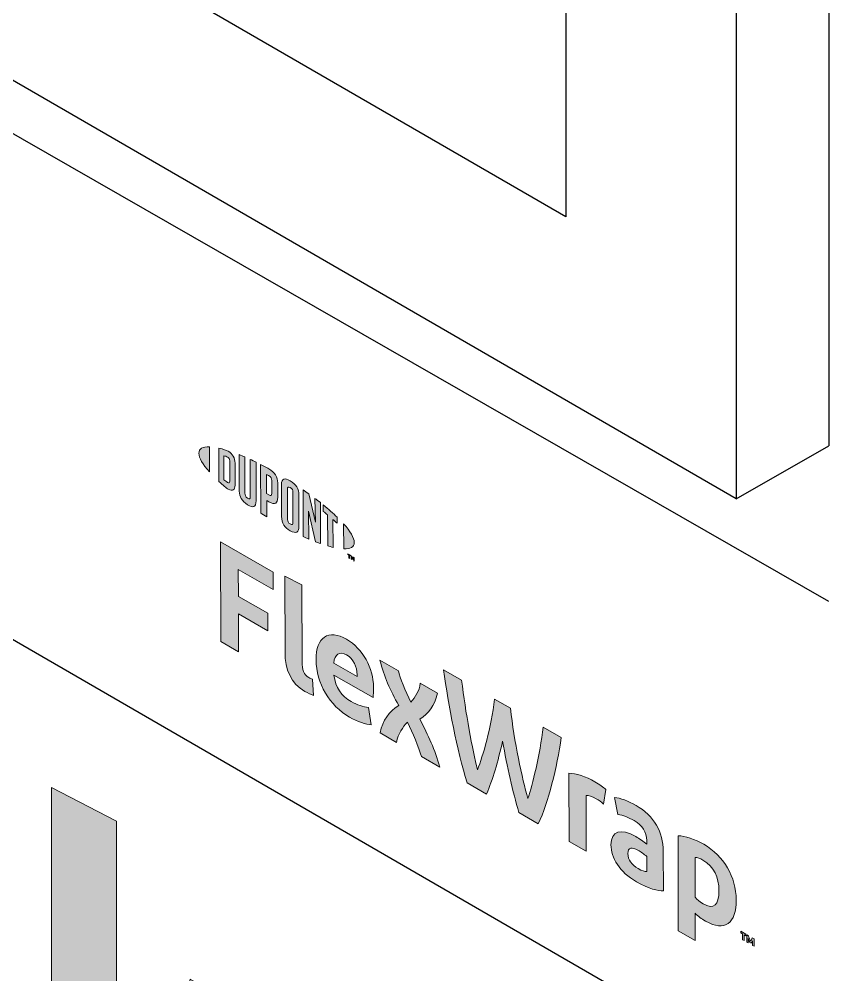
# Model space of a CAD drawing. Extents: x -1140 to 5605, y -816 to 2382.
# Drawn here: x 4389.55 to 4423.16, y 52.85 to 92.54 of the extents above; entities that cross this region are included whole.
import ezdxf

# ---------------------------------------------------------------- set-up
doc = ezdxf.new("R2010")
doc.units = 0
doc.header["$MEASUREMENT"] = 0
doc.linetypes.add('AI-Linetype-30', pattern=[86.381111, 43.190556, -8.638111, 8.638111, -8.638111, 8.638111, -8.638111])
for name, color, linetype, lineweight in [('.ATI-HATCH', 7, 'Continuous', 0), ('G-ANNO-TTLB', 7, 'Continuous', 0), ('TYVEK', 7, 'Continuous', 0), ('wall scratch', 7, 'Continuous', 0), ('X-REF - TRACED', 7, 'Continuous', 0)]:
    doc.layers.add(name, color=color, linetype=linetype, lineweight=lineweight)

# ---------------------------------------------------------------- blocks, each defined once
blk = doc.blocks.new('Block_19')
at = {"layer": '.ATI-HATCH', "true_color": 0x000000, "transparency": 33554687}
h = blk.add_hatch(color=18, dxfattribs=at)
h.dxf.hatch_style = 2
edge = h.paths.add_edge_path()
edge.add_spline(control_points=[(4397.922, 66.692), (4397.922, 66.692), (4397.912, 70.833), (4397.912, 70.833), (4397.912, 70.833), (4400.097, 69.578), (4400.097, 69.578), (4400.097, 69.578), (4400.099, 68.857), (4400.099, 68.857), (4400.099, 68.857), (4398.647, 69.69), (4398.647, 69.69), (4398.647, 69.69), (4398.65, 68.566), (4398.65, 68.566), (4398.65, 68.566), (4399.871, 67.865), (4399.871, 67.865), (4399.871, 67.865), (4399.873, 67.144), (4399.873, 67.144), (4399.873, 67.144), (4398.652, 67.845), (4398.652, 67.845), (4398.652, 67.845), (4398.656, 66.271), (4398.656, 66.271), (4398.656, 66.271), (4397.922, 66.692), (4397.922, 66.692)], knot_values=[0, 0, 0, 0, 1, 1, 1, 2, 2, 2, 3, 3, 3, 4, 4, 4, 5, 5, 5, 6, 6, 6, 7, 7, 7, 8, 8, 8, 9, 9, 9, 10, 10, 10, 10], degree=3, periodic=0)
h = blk.add_hatch(color=18, dxfattribs=at)
h.dxf.hatch_style = 2
edge = h.paths.add_edge_path()
edge.add_spline(control_points=[(4401.295, 65.849), (4401.296, 65.529), (4401.368, 65.316), (4401.573, 65.199), (4401.625, 65.169), (4401.676, 65.146), (4401.722, 65.131), (4401.722, 65.131), (4401.775, 64.457), (4401.775, 64.457), (4401.677, 64.489), (4401.518, 64.557), (4401.416, 64.615), (4400.826, 64.954), (4400.589, 65.533), (4400.587, 66.243), (4400.587, 66.243), (4400.579, 69.402), (4400.579, 69.402), (4400.579, 69.402), (4401.287, 69.043), (4401.287, 69.043), (4401.287, 69.043), (4401.295, 65.849), (4401.295, 65.849)], knot_values=[0, 0, 0, 0, 1, 1, 1, 2, 2, 2, 3, 3, 3, 4, 4, 4, 5, 5, 5, 6, 6, 6, 7, 7, 7, 8, 8, 8, 8], degree=3, periodic=0)
h = blk.add_hatch(color=18, dxfattribs=at)
h.dxf.hatch_style = 2
edge = h.paths.add_edge_path()
edge.add_spline(control_points=[(4402.607, 65.799), (4402.607, 65.799), (4403.581, 65.239), (4403.581, 65.239), (4403.581, 65.239), (4403.581, 65.31), (4403.581, 65.31), (4403.58, 65.641), (4403.426, 65.972), (4403.144, 66.134), (4402.846, 66.305), (4402.652, 66.174), (4402.607, 65.799)], knot_values=[0, 0, 0, 0, 1, 1, 1, 2, 2, 2, 3, 3, 3, 4, 4, 4, 4], degree=3, periodic=0)
edge = h.paths.add_edge_path()
edge.add_spline(control_points=[(4404.165, 63.238), (4403.94, 63.249), (4403.606, 63.358), (4403.268, 63.552), (4402.442, 64.026), (4401.876, 64.954), (4401.874, 65.936), (4401.871, 66.876), (4402.388, 67.218), (4403.142, 66.785), (4403.814, 66.399), (4404.257, 65.596), (4404.259, 64.803), (4404.259, 64.625), (4404.249, 64.477), (4404.239, 64.365), (4404.239, 64.365), (4402.618, 65.296), (4402.618, 65.296), (4402.686, 64.784), (4402.928, 64.433), (4403.338, 64.197), (4403.589, 64.053), (4403.83, 63.98), (4404.051, 63.959), (4404.051, 63.959), (4404.165, 63.238), (4404.165, 63.238)], knot_values=[0, 0, 0, 0, 1, 1, 1, 2, 2, 2, 3, 3, 3, 4, 4, 4, 5, 5, 5, 6, 6, 6, 7, 7, 7, 8, 8, 8, 9, 9, 9, 9], degree=3, periodic=0)
h = blk.add_hatch(color=18, dxfattribs=at)
h.dxf.hatch_style = 2
edge = h.paths.add_edge_path()
edge.add_spline(control_points=[(4405.305, 64.036), (4404.961, 64.671), (4404.688, 65.236), (4404.527, 65.919), (4404.527, 65.919), (4405.292, 65.48), (4405.292, 65.48), (4405.359, 65.175), (4405.586, 64.643), (4405.812, 64.177), (4406.001, 64.393), (4406.165, 64.648), (4406.2, 64.958), (4406.2, 64.958), (4406.918, 64.546), (4406.918, 64.546), (4406.786, 64.007), (4406.561, 63.705), (4406.178, 63.471), (4406.548, 62.779), (4406.801, 62.221), (4407.013, 61.473), (4407.013, 61.473), (4406.248, 61.912), (4406.248, 61.912), (4406.14, 62.305), (4405.882, 62.896), (4405.666, 63.345), (4405.472, 63.132), (4405.288, 62.883), (4405.217, 62.504), (4405.217, 62.504), (4404.53, 62.899), (4404.53, 62.899), (4404.656, 63.44), (4404.896, 63.775), (4405.305, 64.036)], knot_values=[0, 0, 0, 0, 1, 1, 1, 2, 2, 2, 3, 3, 3, 4, 4, 4, 5, 5, 5, 6, 6, 6, 7, 7, 7, 8, 8, 8, 9, 9, 9, 10, 10, 10, 11, 11, 11, 12, 12, 12, 12], degree=3, periodic=0)
h = blk.add_hatch(color=18, dxfattribs=at)
h.dxf.hatch_style = 2
edge = h.paths.add_edge_path()
edge.add_spline(control_points=[(4411.307, 63.143), (4411.307, 63.143), (4412.056, 62.713), (4412.056, 62.713), (4411.864, 61.447), (4411.53, 60.014), (4411.096, 59.129), (4411.096, 59.129), (4410.291, 59.591), (4410.291, 59.591), (4410.038, 60.475), (4409.81, 61.474), (4409.618, 62.553), (4409.425, 61.695), (4409.207, 60.952), (4408.952, 60.36), (4408.952, 60.36), (4408.146, 60.822), (4408.146, 60.822), (4407.733, 62.194), (4407.365, 64.03), (4407.172, 65.517), (4407.172, 65.517), (4407.916, 65.09), (4407.916, 65.09), (4408.078, 63.75), (4408.368, 62.183), (4408.58, 61.371), (4408.799, 61.936), (4409.14, 63.099), (4409.285, 64.303), (4409.285, 64.303), (4409.942, 63.926), (4409.942, 63.926), (4410.099, 62.549), (4410.436, 60.996), (4410.663, 60.175), (4410.867, 60.749), (4411.156, 61.983), (4411.307, 63.143)], knot_values=[0, 0, 0, 0, 1, 1, 1, 2, 2, 2, 3, 3, 3, 4, 4, 4, 5, 5, 5, 6, 6, 6, 7, 7, 7, 8, 8, 8, 9, 9, 9, 10, 10, 10, 11, 11, 11, 12, 12, 12, 13, 13, 13, 13], degree=3, periodic=0)
h = blk.add_hatch(color=18, dxfattribs=at)
h.dxf.hatch_style = 2
edge = h.paths.add_edge_path()
edge.add_spline(control_points=[(4413.449, 60.868), (4413.633, 60.762), (4413.808, 60.638), (4413.91, 60.549), (4413.91, 60.549), (4413.809, 59.94), (4413.809, 59.94), (4413.722, 60.025), (4413.614, 60.099), (4413.507, 60.161), (4413.317, 60.27), (4413.189, 60.302), (4413.081, 60.305), (4413.081, 60.305), (4413.087, 57.986), (4413.087, 57.986), (4413.087, 57.986), (4412.379, 58.392), (4412.379, 58.392), (4412.379, 58.392), (4412.372, 61.226), (4412.372, 61.226), (4412.649, 61.227), (4413.079, 61.08), (4413.449, 60.868)], knot_values=[0, 0, 0, 0, 1, 1, 1, 2, 2, 2, 3, 3, 3, 4, 4, 4, 5, 5, 5, 6, 6, 6, 7, 7, 7, 8, 8, 8, 8], degree=3, periodic=0)
h = blk.add_hatch(color=18, dxfattribs=at)
h.dxf.hatch_style = 2
edge = h.paths.add_edge_path()
edge.add_spline(control_points=[(4415.604, 57.137), (4415.604, 57.137), (4415.603, 57.77), (4415.603, 57.77), (4415.485, 57.868), (4415.361, 57.956), (4415.238, 58.027), (4415.002, 58.162), (4414.818, 58.162), (4414.819, 57.884), (4414.819, 57.635), (4414.973, 57.417), (4415.245, 57.261), (4415.399, 57.172), (4415.527, 57.134), (4415.604, 57.137)], knot_values=[0, 0, 0, 0, 1, 1, 1, 2, 2, 2, 3, 3, 3, 4, 4, 4, 5, 5, 5, 5], degree=3, periodic=0)
edge = h.paths.add_edge_path()
edge.add_spline(control_points=[(4415.175, 56.716), (4414.472, 57.12), (4414.117, 57.719), (4414.116, 58.252), (4414.114, 58.837), (4414.529, 58.942), (4415.145, 58.594), (4415.288, 58.512), (4415.473, 58.382), (4415.601, 58.285), (4415.601, 58.285), (4415.601, 58.427), (4415.601, 58.427), (4415.6, 58.788), (4415.42, 59.062), (4415.077, 59.26), (4414.851, 59.389), (4414.61, 59.486), (4414.4, 59.507), (4414.4, 59.507), (4414.27, 60.219), (4414.27, 60.219), (4414.49, 60.199), (4414.844, 60.067), (4415.157, 59.887), (4415.911, 59.454), (4416.287, 58.778), (4416.289, 57.979), (4416.289, 57.979), (4416.293, 56.334), (4416.293, 56.334), (4416.083, 56.331), (4415.688, 56.422), (4415.175, 56.716)], knot_values=[0, 0, 0, 0, 1, 1, 1, 2, 2, 2, 3, 3, 3, 4, 4, 4, 5, 5, 5, 6, 6, 6, 7, 7, 7, 8, 8, 8, 9, 9, 9, 10, 10, 10, 11, 11, 11, 11], degree=3, periodic=0)
h = blk.add_hatch(color=18, dxfattribs=at)
h.dxf.hatch_style = 2
edge = h.paths.add_edge_path()
edge.add_spline(control_points=[(4417.938, 55.803), (4418.39, 55.544), (4418.599, 55.743), (4418.598, 56.352), (4418.597, 56.884), (4418.401, 57.351), (4417.934, 57.619), (4417.806, 57.693), (4417.713, 57.716), (4417.606, 57.731), (4417.606, 57.731), (4417.61, 56.075), (4417.61, 56.075), (4417.708, 55.971), (4417.79, 55.889), (4417.938, 55.803)], knot_values=[0, 0, 0, 0, 1, 1, 1, 2, 2, 2, 3, 3, 3, 4, 4, 4, 5, 5, 5, 5], degree=3, periodic=0)
edge = h.paths.add_edge_path()
edge.add_spline(control_points=[(4418.043, 55.082), (4417.863, 55.185), (4417.74, 55.279), (4417.612, 55.406), (4417.612, 55.406), (4417.614, 54.282), (4417.614, 54.282), (4417.614, 54.282), (4416.911, 54.686), (4416.911, 54.686), (4416.911, 54.686), (4416.902, 58.631), (4416.902, 58.631), (4417.194, 58.617), (4417.604, 58.482), (4417.968, 58.273), (4418.81, 57.79), (4419.314, 56.91), (4419.316, 55.963), (4419.319, 54.993), (4418.843, 54.622), (4418.043, 55.082)], knot_values=[0, 0, 0, 0, 1, 1, 1, 2, 2, 2, 3, 3, 3, 4, 4, 4, 5, 5, 5, 6, 6, 6, 7, 7, 7, 7], degree=3, periodic=0)
h = blk.add_hatch(color=18, dxfattribs=at)
h.dxf.hatch_style = 2
edge = h.paths.add_edge_path()
edge.add_spline(control_points=[(4419.824, 54.477), (4419.851, 54.389), (4419.875, 54.323), (4419.906, 54.252), (4419.937, 54.288), (4419.958, 54.328), (4419.983, 54.386), (4419.983, 54.386), (4420.057, 54.343), (4420.057, 54.343), (4420.057, 54.343), (4420.058, 54.037), (4420.058, 54.037), (4420.058, 54.037), (4419.993, 54.074), (4419.993, 54.074), (4419.993, 54.074), (4419.993, 54.215), (4419.993, 54.215), (4419.993, 54.215), (4419.996, 54.261), (4419.996, 54.261), (4419.976, 54.227), (4419.951, 54.193), (4419.93, 54.167), (4419.93, 54.167), (4419.88, 54.195), (4419.88, 54.195), (4419.858, 54.247), (4419.833, 54.311), (4419.812, 54.37), (4419.812, 54.37), (4419.815, 54.317), (4419.815, 54.317), (4419.815, 54.317), (4419.815, 54.176), (4419.815, 54.176), (4419.815, 54.176), (4419.751, 54.213), (4419.751, 54.213), (4419.751, 54.213), (4419.75, 54.519), (4419.75, 54.519), (4419.75, 54.519), (4419.824, 54.477), (4419.824, 54.477)], knot_values=[0, 0, 0, 0, 1, 1, 1, 2, 2, 2, 3, 3, 3, 4, 4, 4, 5, 5, 5, 6, 6, 6, 7, 7, 7, 8, 8, 8, 9, 9, 9, 10, 10, 10, 11, 11, 11, 12, 12, 12, 13, 13, 13, 14, 14, 14, 15, 15, 15, 15], degree=3, periodic=0)
edge = h.paths.add_edge_path()
edge.add_spline(control_points=[(4419.578, 54.55), (4419.578, 54.55), (4419.507, 54.591), (4419.507, 54.591), (4419.507, 54.591), (4419.507, 54.659), (4419.507, 54.659), (4419.507, 54.659), (4419.721, 54.536), (4419.721, 54.536), (4419.721, 54.536), (4419.721, 54.468), (4419.721, 54.468), (4419.721, 54.468), (4419.65, 54.509), (4419.65, 54.509), (4419.65, 54.509), (4419.65, 54.271), (4419.65, 54.271), (4419.65, 54.271), (4419.579, 54.312), (4419.579, 54.312), (4419.579, 54.312), (4419.578, 54.55), (4419.578, 54.55)], knot_values=[0, 0, 0, 0, 1, 1, 1, 2, 2, 2, 3, 3, 3, 4, 4, 4, 5, 5, 5, 6, 6, 6, 7, 7, 7, 8, 8, 8, 8], degree=3, periodic=0)
at = {"layer": '.ATI-HATCH'}
for points, knots in [([(4397.922, 66.692), (4397.922, 66.692), (4397.912, 70.833), (4397.912, 70.833), (4397.912, 70.833), (4400.097, 69.578), (4400.097, 69.578), (4400.097, 69.578), (4400.099, 68.857), (4400.099, 68.857), (4400.099, 68.857), (4398.647, 69.69), (4398.647, 69.69), (4398.647, 69.69), (4398.65, 68.566), (4398.65, 68.566), (4398.65, 68.566), (4399.871, 67.865), (4399.871, 67.865), (4399.871, 67.865), (4399.873, 67.144), (4399.873, 67.144), (4399.873, 67.144), (4398.652, 67.845), (4398.652, 67.845), (4398.652, 67.845), (4398.656, 66.271), (4398.656, 66.271), (4398.656, 66.271), (4397.922, 66.692), (4397.922, 66.692)], [0, 0, 0, 0, 1, 1, 1, 2, 2, 2, 3, 3, 3, 4, 4, 4, 5, 5, 5, 6, 6, 6, 7, 7, 7, 8, 8, 8, 9, 9, 9, 10, 10, 10, 10]), ([(4401.295, 65.849), (4401.296, 65.529), (4401.368, 65.316), (4401.573, 65.199), (4401.625, 65.169), (4401.676, 65.146), (4401.722, 65.131), (4401.722, 65.131), (4401.775, 64.457), (4401.775, 64.457), (4401.677, 64.489), (4401.518, 64.557), (4401.416, 64.615), (4400.826, 64.954), (4400.589, 65.533), (4400.587, 66.243), (4400.587, 66.243), (4400.579, 69.402), (4400.579, 69.402), (4400.579, 69.402), (4401.287, 69.043), (4401.287, 69.043), (4401.287, 69.043), (4401.295, 65.849), (4401.295, 65.849)], [0, 0, 0, 0, 1, 1, 1, 2, 2, 2, 3, 3, 3, 4, 4, 4, 5, 5, 5, 6, 6, 6, 7, 7, 7, 8, 8, 8, 8]), ([(4404.165, 63.238), (4403.94, 63.249), (4403.606, 63.358), (4403.268, 63.552), (4402.442, 64.026), (4401.876, 64.954), (4401.874, 65.936), (4401.871, 66.876), (4402.388, 67.218), (4403.142, 66.785), (4403.814, 66.399), (4404.257, 65.596), (4404.259, 64.803), (4404.259, 64.625), (4404.249, 64.477), (4404.239, 64.365), (4404.239, 64.365), (4402.618, 65.296), (4402.618, 65.296), (4402.686, 64.784), (4402.928, 64.433), (4403.338, 64.197), (4403.589, 64.053), (4403.83, 63.98), (4404.051, 63.959), (4404.051, 63.959), (4404.165, 63.238), (4404.165, 63.238)], [0, 0, 0, 0, 1, 1, 1, 2, 2, 2, 3, 3, 3, 4, 4, 4, 5, 5, 5, 6, 6, 6, 7, 7, 7, 8, 8, 8, 9, 9, 9, 9]), ([(4402.607, 65.799), (4402.607, 65.799), (4403.581, 65.239), (4403.581, 65.239), (4403.581, 65.239), (4403.581, 65.31), (4403.581, 65.31), (4403.58, 65.641), (4403.426, 65.972), (4403.144, 66.134), (4402.846, 66.305), (4402.652, 66.174), (4402.607, 65.799)], [0, 0, 0, 0, 1, 1, 1, 2, 2, 2, 3, 3, 3, 4, 4, 4, 4]), ([(4405.305, 64.036), (4404.961, 64.671), (4404.688, 65.236), (4404.527, 65.919), (4404.527, 65.919), (4405.292, 65.48), (4405.292, 65.48), (4405.359, 65.175), (4405.586, 64.643), (4405.812, 64.177), (4406.001, 64.393), (4406.165, 64.648), (4406.2, 64.958), (4406.2, 64.958), (4406.918, 64.546), (4406.918, 64.546), (4406.786, 64.007), (4406.561, 63.705), (4406.178, 63.471), (4406.548, 62.779), (4406.801, 62.221), (4407.013, 61.473), (4407.013, 61.473), (4406.248, 61.912), (4406.248, 61.912), (4406.14, 62.305), (4405.882, 62.896), (4405.666, 63.345), (4405.472, 63.132), (4405.288, 62.883), (4405.217, 62.504), (4405.217, 62.504), (4404.53, 62.899), (4404.53, 62.899), (4404.656, 63.44), (4404.896, 63.775), (4405.305, 64.036)], [0, 0, 0, 0, 1, 1, 1, 2, 2, 2, 3, 3, 3, 4, 4, 4, 5, 5, 5, 6, 6, 6, 7, 7, 7, 8, 8, 8, 9, 9, 9, 10, 10, 10, 11, 11, 11, 12, 12, 12, 12]), ([(4411.307, 63.143), (4411.307, 63.143), (4412.056, 62.713), (4412.056, 62.713), (4411.864, 61.447), (4411.53, 60.014), (4411.096, 59.129), (4411.096, 59.129), (4410.291, 59.591), (4410.291, 59.591), (4410.038, 60.475), (4409.81, 61.474), (4409.618, 62.553), (4409.425, 61.695), (4409.207, 60.952), (4408.952, 60.36), (4408.952, 60.36), (4408.146, 60.822), (4408.146, 60.822), (4407.733, 62.194), (4407.365, 64.03), (4407.172, 65.517), (4407.172, 65.517), (4407.916, 65.09), (4407.916, 65.09), (4408.078, 63.75), (4408.368, 62.183), (4408.58, 61.371), (4408.799, 61.936), (4409.14, 63.099), (4409.285, 64.303), (4409.285, 64.303), (4409.942, 63.926), (4409.942, 63.926), (4410.099, 62.549), (4410.436, 60.996), (4410.663, 60.175), (4410.867, 60.749), (4411.156, 61.983), (4411.307, 63.143)], [0, 0, 0, 0, 1, 1, 1, 2, 2, 2, 3, 3, 3, 4, 4, 4, 5, 5, 5, 6, 6, 6, 7, 7, 7, 8, 8, 8, 9, 9, 9, 10, 10, 10, 11, 11, 11, 12, 12, 12, 13, 13, 13, 13]), ([(4413.449, 60.868), (4413.633, 60.762), (4413.808, 60.638), (4413.91, 60.549), (4413.91, 60.549), (4413.809, 59.94), (4413.809, 59.94), (4413.722, 60.025), (4413.614, 60.099), (4413.507, 60.161), (4413.317, 60.27), (4413.189, 60.302), (4413.081, 60.305), (4413.081, 60.305), (4413.087, 57.986), (4413.087, 57.986), (4413.087, 57.986), (4412.379, 58.392), (4412.379, 58.392), (4412.379, 58.392), (4412.372, 61.226), (4412.372, 61.226), (4412.649, 61.227), (4413.079, 61.08), (4413.449, 60.868)], [0, 0, 0, 0, 1, 1, 1, 2, 2, 2, 3, 3, 3, 4, 4, 4, 5, 5, 5, 6, 6, 6, 7, 7, 7, 8, 8, 8, 8]), ([(4415.175, 56.716), (4414.472, 57.12), (4414.117, 57.719), (4414.116, 58.252), (4414.114, 58.837), (4414.529, 58.942), (4415.145, 58.594), (4415.288, 58.512), (4415.473, 58.382), (4415.601, 58.285), (4415.601, 58.285), (4415.601, 58.427), (4415.601, 58.427), (4415.6, 58.788), (4415.42, 59.062), (4415.077, 59.26), (4414.851, 59.389), (4414.61, 59.486), (4414.4, 59.507), (4414.4, 59.507), (4414.27, 60.219), (4414.27, 60.219), (4414.49, 60.199), (4414.844, 60.067), (4415.157, 59.887), (4415.911, 59.454), (4416.287, 58.778), (4416.289, 57.979), (4416.289, 57.979), (4416.293, 56.334), (4416.293, 56.334), (4416.083, 56.331), (4415.688, 56.422), (4415.175, 56.716)], [0, 0, 0, 0, 1, 1, 1, 2, 2, 2, 3, 3, 3, 4, 4, 4, 5, 5, 5, 6, 6, 6, 7, 7, 7, 8, 8, 8, 9, 9, 9, 10, 10, 10, 11, 11, 11, 11]), ([(4418.043, 55.082), (4417.863, 55.185), (4417.74, 55.279), (4417.612, 55.406), (4417.612, 55.406), (4417.614, 54.282), (4417.614, 54.282), (4417.614, 54.282), (4416.911, 54.686), (4416.911, 54.686), (4416.911, 54.686), (4416.902, 58.631), (4416.902, 58.631), (4417.194, 58.617), (4417.604, 58.482), (4417.968, 58.273), (4418.81, 57.79), (4419.314, 56.91), (4419.316, 55.963), (4419.319, 54.993), (4418.843, 54.622), (4418.043, 55.082)], [0, 0, 0, 0, 1, 1, 1, 2, 2, 2, 3, 3, 3, 4, 4, 4, 5, 5, 5, 6, 6, 6, 7, 7, 7, 7]), ([(4415.604, 57.137), (4415.604, 57.137), (4415.603, 57.77), (4415.603, 57.77), (4415.485, 57.868), (4415.361, 57.956), (4415.238, 58.027), (4415.002, 58.162), (4414.818, 58.162), (4414.819, 57.884), (4414.819, 57.635), (4414.973, 57.417), (4415.245, 57.261), (4415.399, 57.172), (4415.527, 57.134), (4415.604, 57.137)], [0, 0, 0, 0, 1, 1, 1, 2, 2, 2, 3, 3, 3, 4, 4, 4, 5, 5, 5, 5]), ([(4417.938, 55.803), (4418.39, 55.544), (4418.599, 55.743), (4418.598, 56.352), (4418.597, 56.884), (4418.401, 57.351), (4417.934, 57.619), (4417.806, 57.693), (4417.713, 57.716), (4417.606, 57.731), (4417.606, 57.731), (4417.61, 56.075), (4417.61, 56.075), (4417.708, 55.971), (4417.79, 55.889), (4417.938, 55.803)], [0, 0, 0, 0, 1, 1, 1, 2, 2, 2, 3, 3, 3, 4, 4, 4, 5, 5, 5, 5]), ([(4419.578, 54.55), (4419.578, 54.55), (4419.507, 54.591), (4419.507, 54.591), (4419.507, 54.591), (4419.507, 54.659), (4419.507, 54.659), (4419.507, 54.659), (4419.721, 54.536), (4419.721, 54.536), (4419.721, 54.536), (4419.721, 54.468), (4419.721, 54.468), (4419.721, 54.468), (4419.65, 54.509), (4419.65, 54.509), (4419.65, 54.509), (4419.65, 54.271), (4419.65, 54.271), (4419.65, 54.271), (4419.579, 54.312), (4419.579, 54.312), (4419.579, 54.312), (4419.578, 54.55), (4419.578, 54.55)], [0, 0, 0, 0, 1, 1, 1, 2, 2, 2, 3, 3, 3, 4, 4, 4, 5, 5, 5, 6, 6, 6, 7, 7, 7, 8, 8, 8, 8]), ([(4419.824, 54.477), (4419.851, 54.389), (4419.875, 54.323), (4419.906, 54.252), (4419.937, 54.288), (4419.958, 54.328), (4419.983, 54.386), (4419.983, 54.386), (4420.057, 54.343), (4420.057, 54.343), (4420.057, 54.343), (4420.058, 54.037), (4420.058, 54.037), (4420.058, 54.037), (4419.993, 54.074), (4419.993, 54.074), (4419.993, 54.074), (4419.993, 54.215), (4419.993, 54.215), (4419.993, 54.215), (4419.996, 54.261), (4419.996, 54.261), (4419.976, 54.227), (4419.951, 54.193), (4419.93, 54.167), (4419.93, 54.167), (4419.88, 54.195), (4419.88, 54.195), (4419.858, 54.247), (4419.833, 54.311), (4419.812, 54.37), (4419.812, 54.37), (4419.815, 54.317), (4419.815, 54.317), (4419.815, 54.317), (4419.815, 54.176), (4419.815, 54.176), (4419.815, 54.176), (4419.751, 54.213), (4419.751, 54.213), (4419.751, 54.213), (4419.75, 54.519), (4419.75, 54.519), (4419.75, 54.519), (4419.824, 54.477), (4419.824, 54.477)], [0, 0, 0, 0, 1, 1, 1, 2, 2, 2, 3, 3, 3, 4, 4, 4, 5, 5, 5, 6, 6, 6, 7, 7, 7, 8, 8, 8, 9, 9, 9, 10, 10, 10, 11, 11, 11, 12, 12, 12, 13, 13, 13, 14, 14, 14, 15, 15, 15, 15])]:
    blk.add_open_spline(points, degree=3, knots=knots, dxfattribs=at)
blk = doc.blocks.new('Block_20')
at = {"layer": '.ATI-HATCH', "true_color": 0x000000, "transparency": 33554687}
h = blk.add_hatch(color=18, dxfattribs=at)
h.dxf.hatch_style = 2
edge = h.paths.add_edge_path()
edge.add_spline(control_points=[(4397.01, 74.511), (4397.01, 74.321), (4397.171, 74.051), (4397.451, 73.737), (4397.451, 73.737), (4397.448, 74.776), (4397.448, 74.776), (4397.169, 74.785), (4397.009, 74.7), (4397.01, 74.511)], knot_values=[0, 0, 0, 0, 1, 1, 1, 2, 2, 2, 3, 3, 3, 3], degree=3, periodic=0)
h = blk.add_hatch(color=18, dxfattribs=at)
h.dxf.hatch_style = 2
edge = h.paths.add_edge_path()
edge.add_spline(control_points=[(4398.291, 73.351), (4398.291, 73.272), (4398.25, 73.269), (4398.2, 73.298), (4398.161, 73.32), (4398.101, 73.37), (4398.053, 73.414), (4398.053, 73.414), (4398.05, 74.407), (4398.05, 74.407), (4398.099, 74.394), (4398.159, 74.376), (4398.197, 74.354), (4398.247, 74.326), (4398.289, 74.275), (4398.289, 74.195), (4398.289, 74.195), (4398.291, 73.351), (4398.291, 73.351)], knot_values=[0, 0, 0, 0, 1, 1, 1, 2, 2, 2, 3, 3, 3, 4, 4, 4, 5, 5, 5, 6, 6, 6, 6], degree=3, periodic=0)
edge = h.paths.add_edge_path()
edge.add_spline(control_points=[(4398.229, 74.595), (4398.151, 74.64), (4398.038, 74.678), (4397.835, 74.723), (4397.835, 74.723), (4397.838, 73.345), (4397.838, 73.345), (4398.018, 73.179), (4398.155, 73.064), (4398.233, 73.019), (4398.413, 72.916), (4398.514, 72.984), (4398.514, 73.188), (4398.514, 73.188), (4398.511, 74.103), (4398.511, 74.103), (4398.511, 74.307), (4398.409, 74.492), (4398.229, 74.595)], knot_values=[0, 0, 0, 0, 1, 1, 1, 2, 2, 2, 3, 3, 3, 4, 4, 4, 5, 5, 5, 6, 6, 6, 6], degree=3, periodic=0)
h = blk.add_hatch(color=18, dxfattribs=at)
h.dxf.hatch_style = 2
edge = h.paths.add_edge_path()
edge.add_spline(control_points=[(4399.141, 72.702), (4399.142, 72.622), (4399.118, 72.585), (4399.032, 72.647), (4398.947, 72.707), (4398.924, 72.762), (4398.924, 72.856), (4398.924, 72.856), (4398.92, 74.356), (4398.92, 74.356), (4398.864, 74.381), (4398.738, 74.433), (4398.684, 74.455), (4398.684, 74.455), (4398.688, 72.938), (4398.688, 72.938), (4398.689, 72.696), (4398.791, 72.544), (4399.032, 72.373), (4399.253, 72.217), (4399.388, 72.268), (4399.387, 72.537), (4399.387, 72.537), (4399.383, 74.139), (4399.383, 74.139), (4399.337, 74.163), (4399.186, 74.235), (4399.138, 74.257), (4399.138, 74.257), (4399.141, 72.702), (4399.141, 72.702)], knot_values=[0, 0, 0, 0, 1, 1, 1, 2, 2, 2, 3, 3, 3, 4, 4, 4, 5, 5, 5, 6, 6, 6, 7, 7, 7, 8, 8, 8, 9, 9, 9, 10, 10, 10, 10], degree=3, periodic=0)
h = blk.add_hatch(color=18, dxfattribs=at)
h.dxf.hatch_style = 2
edge = h.paths.add_edge_path()
edge.add_spline(control_points=[(4400.036, 72.846), (4400.036, 72.759), (4400.01, 72.73), (4399.91, 72.787), (4399.91, 72.787), (4399.824, 72.837), (4399.824, 72.837), (4399.824, 72.837), (4399.822, 73.633), (4399.822, 73.633), (4399.86, 73.613), (4399.881, 73.602), (4399.904, 73.589), (4400.012, 73.527), (4400.035, 73.467), (4400.035, 73.378), (4400.035, 73.378), (4400.036, 72.846), (4400.036, 72.846)], knot_values=[0, 0, 0, 0, 1, 1, 1, 2, 2, 2, 3, 3, 3, 4, 4, 4, 5, 5, 5, 6, 6, 6, 6], degree=3, periodic=0)
edge = h.paths.add_edge_path()
edge.add_spline(control_points=[(4399.918, 73.862), (4399.875, 73.887), (4399.719, 73.97), (4399.575, 74.043), (4399.575, 74.043), (4399.58, 72.025), (4399.58, 72.025), (4399.629, 71.994), (4399.757, 71.913), (4399.826, 71.871), (4399.826, 71.871), (4399.825, 72.556), (4399.825, 72.556), (4399.825, 72.556), (4399.921, 72.501), (4399.921, 72.501), (4400.179, 72.354), (4400.285, 72.426), (4400.285, 72.682), (4400.285, 72.682), (4400.283, 73.277), (4400.283, 73.277), (4400.283, 73.528), (4400.162, 73.722), (4399.918, 73.862)], knot_values=[0, 0, 0, 0, 1, 1, 1, 2, 2, 2, 3, 3, 3, 4, 4, 4, 5, 5, 5, 6, 6, 6, 7, 7, 7, 8, 8, 8, 8], degree=3, periodic=0)
h = blk.add_hatch(color=18, dxfattribs=at)
h.dxf.hatch_style = 2
edge = h.paths.add_edge_path()
edge.add_spline(control_points=[(4400.916, 71.637), (4400.916, 71.557), (4400.894, 71.529), (4400.806, 71.576), (4400.717, 71.625), (4400.692, 71.683), (4400.692, 71.766), (4400.692, 71.766), (4400.689, 73.024), (4400.689, 73.024), (4400.689, 73.106), (4400.713, 73.138), (4400.803, 73.084), (4400.89, 73.031), (4400.913, 72.975), (4400.913, 72.895), (4400.913, 72.895), (4400.916, 71.637), (4400.916, 71.637)], knot_values=[0, 0, 0, 0, 1, 1, 1, 2, 2, 2, 3, 3, 3, 4, 4, 4, 5, 5, 5, 6, 6, 6, 6], degree=3, periodic=0)
edge = h.paths.add_edge_path()
edge.add_spline(control_points=[(4400.802, 73.366), (4400.574, 73.509), (4400.439, 73.471), (4400.439, 73.206), (4400.439, 73.206), (4400.443, 71.885), (4400.443, 71.885), (4400.443, 71.605), (4400.566, 71.419), (4400.807, 71.293), (4401.043, 71.169), (4401.165, 71.202), (4401.165, 71.5), (4401.165, 71.5), (4401.162, 72.761), (4401.162, 72.761), (4401.161, 73.045), (4401.05, 73.21), (4400.802, 73.366)], knot_values=[0, 0, 0, 0, 1, 1, 1, 2, 2, 2, 3, 3, 3, 4, 4, 4, 5, 5, 5, 6, 6, 6, 6], degree=3, periodic=0)
h = blk.add_hatch(color=18, dxfattribs=at)
h.dxf.hatch_style = 2
edge = h.paths.add_edge_path()
edge.add_spline(control_points=[(4401.846, 71.644), (4401.846, 71.644), (4401.571, 72.827), (4401.571, 72.827), (4401.496, 72.881), (4401.407, 72.944), (4401.337, 72.991), (4401.337, 72.991), (4401.342, 71.054), (4401.342, 71.054), (4401.391, 71.031), (4401.515, 70.976), (4401.579, 70.949), (4401.579, 70.949), (4401.557, 72.101), (4401.557, 72.101), (4401.557, 72.101), (4401.848, 70.839), (4401.848, 70.839), (4401.909, 70.815), (4401.999, 70.782), (4402.058, 70.761), (4402.058, 70.761), (4402.054, 72.463), (4402.054, 72.463), (4401.992, 72.512), (4401.88, 72.598), (4401.827, 72.638), (4401.827, 72.638), (4401.846, 71.644), (4401.846, 71.644)], knot_values=[0, 0, 0, 0, 1, 1, 1, 2, 2, 2, 3, 3, 3, 4, 4, 4, 5, 5, 5, 6, 6, 6, 7, 7, 7, 8, 8, 8, 9, 9, 9, 10, 10, 10, 10], degree=3, periodic=0)
h = blk.add_hatch(color=18, dxfattribs=at)
h.dxf.hatch_style = 2
edge = h.paths.add_edge_path()
edge.add_spline(control_points=[(4402.176, 72.095), (4402.237, 72.047), (4402.297, 71.999), (4402.355, 71.951), (4402.355, 71.951), (4402.358, 70.663), (4402.358, 70.663), (4402.412, 70.647), (4402.512, 70.619), (4402.579, 70.604), (4402.579, 70.604), (4402.576, 71.764), (4402.576, 71.764), (4402.64, 71.708), (4402.7, 71.654), (4402.755, 71.604), (4402.755, 71.604), (4402.754, 71.853), (4402.754, 71.853), (4402.58, 72.022), (4402.394, 72.187), (4402.175, 72.364), (4402.175, 72.364), (4402.176, 72.095), (4402.176, 72.095)], knot_values=[0, 0, 0, 0, 1, 1, 1, 2, 2, 2, 3, 3, 3, 4, 4, 4, 5, 5, 5, 6, 6, 6, 7, 7, 7, 8, 8, 8, 8], degree=3, periodic=0)
h = blk.add_hatch(color=18, dxfattribs=at)
h.dxf.hatch_style = 2
edge = h.paths.add_edge_path()
edge.add_spline(control_points=[(4403.461, 70.808), (4403.461, 70.617), (4403.301, 70.531), (4403.022, 70.539), (4403.022, 70.539), (4403.019, 71.579), (4403.019, 71.579), (4403.299, 71.266), (4403.46, 70.996), (4403.461, 70.808)], knot_values=[0, 0, 0, 0, 1, 1, 1, 2, 2, 2, 3, 3, 3, 3], degree=3, periodic=0)
h = blk.add_hatch(color=18, dxfattribs=at)
h.dxf.hatch_style = 2
edge = h.paths.add_edge_path()
edge.add_spline(control_points=[(4403.331, 70.257), (4403.331, 70.257), (4403.358, 70.242), (4403.358, 70.242), (4403.358, 70.242), (4403.397, 70.148), (4403.397, 70.148), (4403.397, 70.148), (4403.436, 70.197), (4403.436, 70.197), (4403.436, 70.197), (4403.462, 70.182), (4403.462, 70.182), (4403.462, 70.182), (4403.462, 70.032), (4403.462, 70.032), (4403.462, 70.032), (4403.438, 70.046), (4403.438, 70.046), (4403.438, 70.046), (4403.438, 70.152), (4403.438, 70.152), (4403.438, 70.152), (4403.398, 70.104), (4403.398, 70.104), (4403.398, 70.104), (4403.396, 70.105), (4403.396, 70.105), (4403.396, 70.105), (4403.355, 70.2), (4403.355, 70.2), (4403.355, 70.2), (4403.356, 70.093), (4403.356, 70.093), (4403.356, 70.093), (4403.332, 70.107), (4403.332, 70.107), (4403.332, 70.107), (4403.331, 70.257), (4403.331, 70.257)], knot_values=[0, 0, 0, 0, 1, 1, 1, 2, 2, 2, 3, 3, 3, 4, 4, 4, 5, 5, 5, 6, 6, 6, 7, 7, 7, 8, 8, 8, 9, 9, 9, 10, 10, 10, 11, 11, 11, 12, 12, 12, 13, 13, 13, 13], degree=3, periodic=0)
edge = h.paths.add_edge_path()
edge.add_spline(control_points=[(4403.239, 70.284), (4403.239, 70.284), (4403.198, 70.307), (4403.198, 70.307), (4403.198, 70.307), (4403.198, 70.333), (4403.198, 70.333), (4403.198, 70.333), (4403.303, 70.273), (4403.303, 70.273), (4403.303, 70.273), (4403.304, 70.247), (4403.304, 70.247), (4403.304, 70.247), (4403.263, 70.27), (4403.263, 70.27), (4403.263, 70.27), (4403.264, 70.146), (4403.264, 70.146), (4403.264, 70.146), (4403.239, 70.16), (4403.239, 70.16), (4403.239, 70.16), (4403.239, 70.284), (4403.239, 70.284)], knot_values=[0, 0, 0, 0, 1, 1, 1, 2, 2, 2, 3, 3, 3, 4, 4, 4, 5, 5, 5, 6, 6, 6, 7, 7, 7, 8, 8, 8, 8], degree=3, periodic=0)
at = {"layer": '.ATI-HATCH'}
for points, knots in [([(4397.01, 74.511), (4397.01, 74.321), (4397.171, 74.051), (4397.451, 73.737), (4397.451, 73.737), (4397.448, 74.776), (4397.448, 74.776), (4397.169, 74.785), (4397.009, 74.7), (4397.01, 74.511)], [0, 0, 0, 0, 1, 1, 1, 2, 2, 2, 3, 3, 3, 3]), ([(4398.229, 74.595), (4398.151, 74.64), (4398.038, 74.678), (4397.835, 74.723), (4397.835, 74.723), (4397.838, 73.345), (4397.838, 73.345), (4398.018, 73.179), (4398.155, 73.064), (4398.233, 73.019), (4398.413, 72.916), (4398.514, 72.984), (4398.514, 73.188), (4398.514, 73.188), (4398.511, 74.103), (4398.511, 74.103), (4398.511, 74.307), (4398.409, 74.492), (4398.229, 74.595)], [0, 0, 0, 0, 1, 1, 1, 2, 2, 2, 3, 3, 3, 4, 4, 4, 5, 5, 5, 6, 6, 6, 6]), ([(4398.291, 73.351), (4398.291, 73.272), (4398.25, 73.269), (4398.2, 73.298), (4398.161, 73.32), (4398.101, 73.37), (4398.053, 73.414), (4398.053, 73.414), (4398.05, 74.407), (4398.05, 74.407), (4398.099, 74.394), (4398.159, 74.376), (4398.197, 74.354), (4398.247, 74.326), (4398.289, 74.275), (4398.289, 74.195), (4398.289, 74.195), (4398.291, 73.351), (4398.291, 73.351)], [0, 0, 0, 0, 1, 1, 1, 2, 2, 2, 3, 3, 3, 4, 4, 4, 5, 5, 5, 6, 6, 6, 6]), ([(4399.141, 72.702), (4399.142, 72.622), (4399.118, 72.585), (4399.032, 72.647), (4398.947, 72.707), (4398.924, 72.762), (4398.924, 72.856), (4398.924, 72.856), (4398.92, 74.356), (4398.92, 74.356), (4398.864, 74.381), (4398.738, 74.433), (4398.684, 74.455), (4398.684, 74.455), (4398.688, 72.938), (4398.688, 72.938), (4398.689, 72.696), (4398.791, 72.544), (4399.032, 72.373), (4399.253, 72.217), (4399.388, 72.268), (4399.387, 72.537), (4399.387, 72.537), (4399.383, 74.139), (4399.383, 74.139), (4399.337, 74.163), (4399.186, 74.235), (4399.138, 74.257), (4399.138, 74.257), (4399.141, 72.702), (4399.141, 72.702)], [0, 0, 0, 0, 1, 1, 1, 2, 2, 2, 3, 3, 3, 4, 4, 4, 5, 5, 5, 6, 6, 6, 7, 7, 7, 8, 8, 8, 9, 9, 9, 10, 10, 10, 10]), ([(4399.918, 73.862), (4399.875, 73.887), (4399.719, 73.97), (4399.575, 74.043), (4399.575, 74.043), (4399.58, 72.025), (4399.58, 72.025), (4399.629, 71.994), (4399.757, 71.913), (4399.826, 71.871), (4399.826, 71.871), (4399.825, 72.556), (4399.825, 72.556), (4399.825, 72.556), (4399.921, 72.501), (4399.921, 72.501), (4400.179, 72.354), (4400.285, 72.426), (4400.285, 72.682), (4400.285, 72.682), (4400.283, 73.277), (4400.283, 73.277), (4400.283, 73.528), (4400.162, 73.722), (4399.918, 73.862)], [0, 0, 0, 0, 1, 1, 1, 2, 2, 2, 3, 3, 3, 4, 4, 4, 5, 5, 5, 6, 6, 6, 7, 7, 7, 8, 8, 8, 8]), ([(4400.036, 72.846), (4400.036, 72.759), (4400.01, 72.73), (4399.91, 72.787), (4399.91, 72.787), (4399.824, 72.837), (4399.824, 72.837), (4399.824, 72.837), (4399.822, 73.633), (4399.822, 73.633), (4399.86, 73.613), (4399.881, 73.602), (4399.904, 73.589), (4400.012, 73.527), (4400.035, 73.467), (4400.035, 73.378), (4400.035, 73.378), (4400.036, 72.846), (4400.036, 72.846)], [0, 0, 0, 0, 1, 1, 1, 2, 2, 2, 3, 3, 3, 4, 4, 4, 5, 5, 5, 6, 6, 6, 6]), ([(4400.802, 73.366), (4400.574, 73.509), (4400.439, 73.471), (4400.439, 73.206), (4400.439, 73.206), (4400.443, 71.885), (4400.443, 71.885), (4400.443, 71.605), (4400.566, 71.419), (4400.807, 71.293), (4401.043, 71.169), (4401.165, 71.202), (4401.165, 71.5), (4401.165, 71.5), (4401.162, 72.761), (4401.162, 72.761), (4401.161, 73.045), (4401.05, 73.21), (4400.802, 73.366)], [0, 0, 0, 0, 1, 1, 1, 2, 2, 2, 3, 3, 3, 4, 4, 4, 5, 5, 5, 6, 6, 6, 6]), ([(4400.916, 71.637), (4400.916, 71.557), (4400.894, 71.529), (4400.806, 71.576), (4400.717, 71.625), (4400.692, 71.683), (4400.692, 71.766), (4400.692, 71.766), (4400.689, 73.024), (4400.689, 73.024), (4400.689, 73.106), (4400.713, 73.138), (4400.803, 73.084), (4400.89, 73.031), (4400.913, 72.975), (4400.913, 72.895), (4400.913, 72.895), (4400.916, 71.637), (4400.916, 71.637)], [0, 0, 0, 0, 1, 1, 1, 2, 2, 2, 3, 3, 3, 4, 4, 4, 5, 5, 5, 6, 6, 6, 6]), ([(4401.846, 71.644), (4401.846, 71.644), (4401.571, 72.827), (4401.571, 72.827), (4401.496, 72.881), (4401.407, 72.944), (4401.337, 72.991), (4401.337, 72.991), (4401.342, 71.054), (4401.342, 71.054), (4401.391, 71.031), (4401.515, 70.976), (4401.579, 70.949), (4401.579, 70.949), (4401.557, 72.101), (4401.557, 72.101), (4401.557, 72.101), (4401.848, 70.839), (4401.848, 70.839), (4401.909, 70.815), (4401.999, 70.782), (4402.058, 70.761), (4402.058, 70.761), (4402.054, 72.463), (4402.054, 72.463), (4401.992, 72.512), (4401.88, 72.598), (4401.827, 72.638), (4401.827, 72.638), (4401.846, 71.644), (4401.846, 71.644)], [0, 0, 0, 0, 1, 1, 1, 2, 2, 2, 3, 3, 3, 4, 4, 4, 5, 5, 5, 6, 6, 6, 7, 7, 7, 8, 8, 8, 9, 9, 9, 10, 10, 10, 10]), ([(4402.176, 72.095), (4402.237, 72.047), (4402.297, 71.999), (4402.355, 71.951), (4402.355, 71.951), (4402.358, 70.663), (4402.358, 70.663), (4402.412, 70.647), (4402.512, 70.619), (4402.579, 70.604), (4402.579, 70.604), (4402.576, 71.764), (4402.576, 71.764), (4402.64, 71.708), (4402.7, 71.654), (4402.755, 71.604), (4402.755, 71.604), (4402.754, 71.853), (4402.754, 71.853), (4402.58, 72.022), (4402.394, 72.187), (4402.175, 72.364), (4402.175, 72.364), (4402.176, 72.095), (4402.176, 72.095)], [0, 0, 0, 0, 1, 1, 1, 2, 2, 2, 3, 3, 3, 4, 4, 4, 5, 5, 5, 6, 6, 6, 7, 7, 7, 8, 8, 8, 8]), ([(4403.461, 70.808), (4403.461, 70.617), (4403.301, 70.531), (4403.022, 70.539), (4403.022, 70.539), (4403.019, 71.579), (4403.019, 71.579), (4403.299, 71.266), (4403.46, 70.996), (4403.461, 70.808)], [0, 0, 0, 0, 1, 1, 1, 2, 2, 2, 3, 3, 3, 3]), ([(4403.239, 70.284), (4403.239, 70.284), (4403.198, 70.307), (4403.198, 70.307), (4403.198, 70.307), (4403.198, 70.333), (4403.198, 70.333), (4403.198, 70.333), (4403.303, 70.273), (4403.303, 70.273), (4403.303, 70.273), (4403.304, 70.247), (4403.304, 70.247), (4403.304, 70.247), (4403.263, 70.27), (4403.263, 70.27), (4403.263, 70.27), (4403.264, 70.146), (4403.264, 70.146), (4403.264, 70.146), (4403.239, 70.16), (4403.239, 70.16), (4403.239, 70.16), (4403.239, 70.284), (4403.239, 70.284)], [0, 0, 0, 0, 1, 1, 1, 2, 2, 2, 3, 3, 3, 4, 4, 4, 5, 5, 5, 6, 6, 6, 7, 7, 7, 8, 8, 8, 8]), ([(4403.331, 70.257), (4403.331, 70.257), (4403.358, 70.242), (4403.358, 70.242), (4403.358, 70.242), (4403.397, 70.148), (4403.397, 70.148), (4403.397, 70.148), (4403.436, 70.197), (4403.436, 70.197), (4403.436, 70.197), (4403.462, 70.182), (4403.462, 70.182), (4403.462, 70.182), (4403.462, 70.032), (4403.462, 70.032), (4403.462, 70.032), (4403.438, 70.046), (4403.438, 70.046), (4403.438, 70.046), (4403.438, 70.152), (4403.438, 70.152), (4403.438, 70.152), (4403.398, 70.104), (4403.398, 70.104), (4403.398, 70.104), (4403.396, 70.105), (4403.396, 70.105), (4403.396, 70.105), (4403.355, 70.2), (4403.355, 70.2), (4403.355, 70.2), (4403.356, 70.093), (4403.356, 70.093), (4403.356, 70.093), (4403.332, 70.107), (4403.332, 70.107), (4403.332, 70.107), (4403.331, 70.257), (4403.331, 70.257)], [0, 0, 0, 0, 1, 1, 1, 2, 2, 2, 3, 3, 3, 4, 4, 4, 5, 5, 5, 6, 6, 6, 7, 7, 7, 8, 8, 8, 9, 9, 9, 10, 10, 10, 11, 11, 11, 12, 12, 12, 13, 13, 13, 13])]:
    blk.add_open_spline(points, degree=3, knots=knots, dxfattribs=at)
blk = doc.blocks.new('Block_18')
at = {"layer": '.ATI-HATCH'}
for name in ['Block_20', 'Block_19']:
    blk.add_blockref(name, (0, 0), dxfattribs=at)
blk = doc.blocks.new('Block_423')
at = {"layer": 'X-REF - TRACED', "true_color": 0x848484, "transparency": 33554687}
h = blk.add_hatch(color=252, dxfattribs=at)
h.dxf.hatch_style = 2
edge = h.paths.add_edge_path()
edge.add_spline(control_points=[(4396.848, 47.209), (4398.418, 47.989), (4399.278, 49.219), (4399.338, 51.119), (4399.338, 51.119), (4396.648, 52.669), (4396.648, 52.669), (4396.338, 50.669), (4395.438, 49.619), (4393.588, 49.309), (4393.588, 49.309), (4393.588, 59.229), (4393.588, 59.229), (4393.588, 59.229), (4390.888, 60.629), (4390.888, 60.629), (4390.888, 60.629), (4390.888, 44.509), (4390.888, 44.509), (4390.888, 44.509), (4393.588, 42.949), (4393.588, 42.949), (4393.588, 42.949), (4393.588, 46.319), (4393.588, 46.319), (4394.058, 46.389), (4394.498, 46.479), (4394.908, 46.569), (4394.908, 46.569), (4397.158, 40.889), (4397.158, 40.889), (4397.158, 40.889), (4400.108, 39.189), (4400.108, 39.189), (4400.108, 39.189), (4396.848, 47.209), (4396.848, 47.209)], knot_values=[0, 0, 0, 0, 1, 1, 1, 2, 2, 2, 3, 3, 3, 4, 4, 4, 5, 5, 5, 6, 6, 6, 7, 7, 7, 8, 8, 8, 9, 9, 9, 10, 10, 10, 11, 11, 11, 12, 12, 12, 12], degree=3, periodic=0)
at = {"layer": 'X-REF - TRACED'}
blk.add_open_spline([(4396.848, 47.209), (4398.418, 47.989), (4399.278, 49.219), (4399.338, 51.119), (4399.338, 51.119), (4396.648, 52.669), (4396.648, 52.669), (4396.338, 50.669), (4395.438, 49.619), (4393.588, 49.309), (4393.588, 49.309), (4393.588, 59.229), (4393.588, 59.229), (4393.588, 59.229), (4390.888, 60.629), (4390.888, 60.629), (4390.888, 60.629), (4390.888, 44.509), (4390.888, 44.509), (4390.888, 44.509), (4393.588, 42.949), (4393.588, 42.949), (4393.588, 42.949), (4393.588, 46.319), (4393.588, 46.319), (4394.058, 46.389), (4394.498, 46.479), (4394.908, 46.569), (4394.908, 46.569), (4397.158, 40.889), (4397.158, 40.889), (4397.158, 40.889), (4400.108, 39.189), (4400.108, 39.189), (4400.108, 39.189), (4396.848, 47.209), (4396.848, 47.209)], degree=3, knots=[0, 0, 0, 0, 1, 1, 1, 2, 2, 2, 3, 3, 3, 4, 4, 4, 5, 5, 5, 6, 6, 6, 7, 7, 7, 8, 8, 8, 9, 9, 9, 10, 10, 10, 11, 11, 11, 12, 12, 12, 12], dxfattribs=at)
blk = doc.blocks.new('Block_422')
at = {"layer": 'X-REF - TRACED'}
blk.add_blockref('Block_423', (0, 0), dxfattribs=at)
blk = doc.blocks.new('Block_421')
at = {"layer": 'X-REF - TRACED'}
blk.add_blockref('Block_422', (0, 0), dxfattribs=at)
blk = doc.blocks.new('Block_420')
at = {"layer": 'X-REF - TRACED'}
blk.add_blockref('Block_421', (0, 0), dxfattribs=at)
blk = doc.blocks.new('Block_418')
at = {"layer": 'X-REF - TRACED'}
blk.add_blockref('Block_420', (0, 0), dxfattribs=at)

msp = doc.modelspace()

# ---------------------------------------------------------------- hatches: boundary and pattern name
at = {"layer": 'G-ANNO-TTLB', "true_color": 0xff00ff, "transparency": 33554687}
h = msp.add_hatch(color=6, dxfattribs=at)
edge = h.paths.add_edge_path()
edge.add_spline(control_points=[(5285.56, -733.232), (5285.56, -733.232), (2356.042, -733.232), (2356.042, -733.232), (2356.042, -733.232), (2356.042, 1723.768), (2356.042, 1723.768), (2356.042, 1723.768), (5285.56, 1723.768), (5285.56, 1723.768), (5285.56, 1723.768), (5285.56, -733.232), (5285.56, -733.232)], knot_values=[0, 0, 0, 0, 1, 1, 1, 2, 2, 2, 3, 3, 3, 4, 4, 4, 4], degree=3, periodic=0)
edge = h.paths.add_edge_path()
edge.add_spline(control_points=[(2365.042, 1714.768), (2365.042, 1714.768), (2365.042, -724.232), (2365.042, -724.232), (2365.042, -724.232), (5276.56, -724.232), (5276.56, -724.232), (5276.56, -724.232), (5276.56, 1714.768), (5276.56, 1714.768), (5276.56, 1714.768), (2365.042, 1714.768), (2365.042, 1714.768)], knot_values=[0, 0, 0, 0, 1, 1, 1, 2, 2, 2, 3, 3, 3, 4, 4, 4, 4], degree=3, periodic=0)
edge.add_line((2365.042, 1714.768), (2365.042, 1714.768))

# ---------------------------------------------------------------- linework, layer by layer
at = {"layer": '.ATI-HATCH', "color": 4, "lineweight": 25, "true_color": 0x00ffff}
msp.add_line((4422.989, 47.269), (4340.527, 94.972), dxfattribs=at)
at = {"layer": 'G-ANNO-TTLB'}
for points in [[(5285.56, -733.232), (5285.56, -733.232), (2356.042, -733.232), (2356.042, -733.232), (2356.042, -733.232), (2356.042, 1723.768), (2356.042, 1723.768), (2356.042, 1723.768), (5285.56, 1723.768), (5285.56, 1723.768), (5285.56, 1723.768), (5285.56, -733.232), (5285.56, -733.232)], [(2365.042, 1714.768), (2365.042, 1714.768), (2365.042, -724.232), (2365.042, -724.232), (2365.042, -724.232), (5276.56, -724.232), (5276.56, -724.232), (5276.56, -724.232), (5276.56, 1714.768), (5276.56, 1714.768), (5276.56, 1714.768), (2365.042, 1714.768), (2365.042, 1714.768)]]:
    msp.add_open_spline(points, degree=3, knots=[0, 0, 0, 0, 1, 1, 1, 2, 2, 2, 3, 3, 3, 4, 4, 4, 4], dxfattribs=at)
at = {"layer": 'TYVEK', "color": 3, "lineweight": 25, "true_color": 0x00ff00}
for p, q in [((4423.162, 246.263), (4423.162, 74.824)), ((4419.308, 244.061), (4419.308, 72.621)), ((4419.308, 72.621), (4336.703, 120.407)), ((4423.163, 68.358), (4340.527, 115.735)), ((4419.308, 72.621), (4423.162, 74.824))]:
    msp.add_line(p, q, dxfattribs=at)
msp.add_lwpolyline([(4343.769, 123.943), (4343.769, 280.135), (4412.241, 240.525), (4412.241, 84.333), (4343.769, 123.943)], dxfattribs=at)
at = {"layer": 'wall scratch', "color": 252, "linetype": 'AI-Linetype-30', "lineweight": 25, "true_color": 0x848484}
msp.add_lwpolyline([(4422.568, 74.512)], dxfattribs=at)

# ---------------------------------------------------------------- block references
at = {"layer": '.ATI-HATCH'}
msp.add_blockref('Block_18', (0, 0), dxfattribs=at)
at = {"layer": 'X-REF - TRACED'}
msp.add_blockref('Block_418', (0, 0), dxfattribs=at)

doc.saveas('drawing.dxf')
